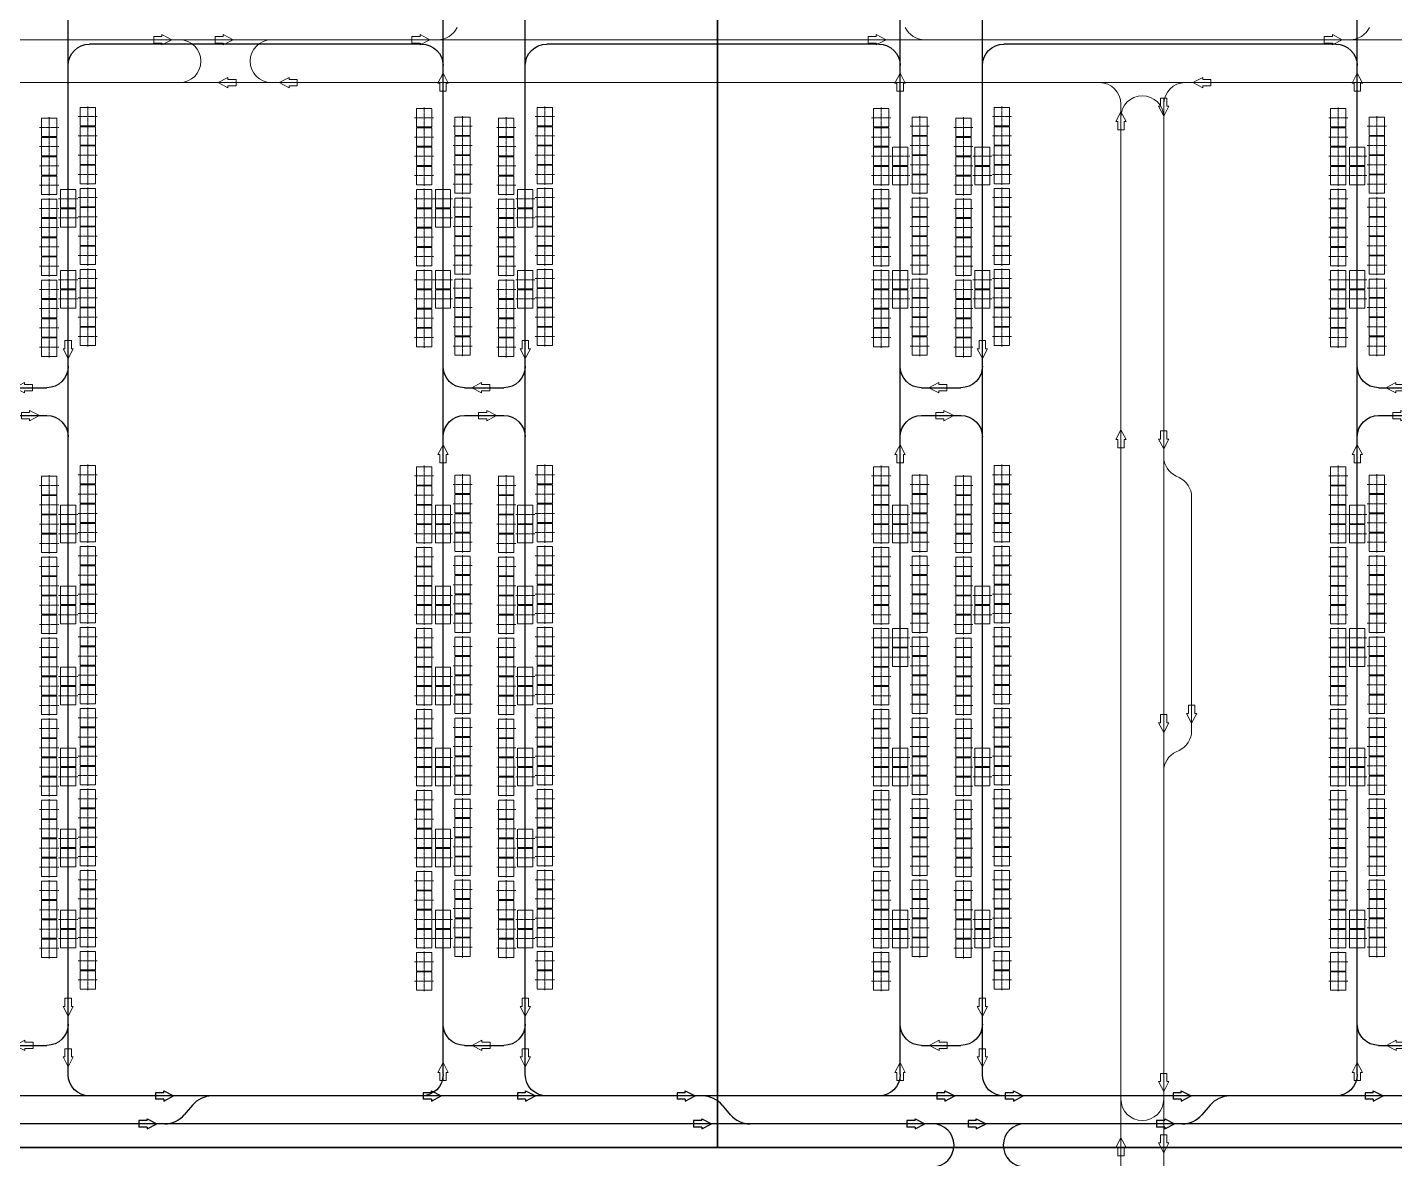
# Model space of a CAD drawing. Header units: millimetres. Extents: x -128 to 670218, y 27186 to 149492.
# Drawn here: x 369064 to 400989, y 79724 to 106126 of the extents above; entities that cross this region are included whole.
import ezdxf

# ---------------------------------------------------------------- set-up
doc = ezdxf.new("R2010")
doc.units = ezdxf.units.MM
doc.linetypes.add('AM_ISO08W050', pattern=[18, 12, -1.5, 3, -1.5])
doc.linetypes.add('XAT-M16_6F_EQ Layout_20211120$0$ACAD_ISO08W100', pattern=[36, 24, -3, 6, -3])
for name, color, linetype, lineweight in [('_CLINE', 4, 'XAT-M16_6F_EQ Layout_20211120$0$ACAD_ISO08W100', 9), ('DIRECT', 40, 'Continuous', 9), ('LINE_EQ', 4, 'AM_ISO08W050', 20), ('LINE_STB', 151, 'Continuous', 30), ('Rail_H6022(Upper)', 6, 'Continuous', 18)]:
    doc.layers.add(name, color=color, linetype=linetype, lineweight=lineweight)
doc.layers.add('Rail_H4822(Lower)', color=7, linetype='Continuous')

# ---------------------------------------------------------------- blocks, each defined once
blk = doc.blocks.new('*U3')
at = {"color": 0, "linetype": 'ByBlock'}
for p, q in [((-120, -230), (0, 0)), ((0, 0), (0, -420)), ((120, -230), (0, 0)), ((-75, -230), (-120, -230)), ((-75, -230), (-75, -420)), ((75, -230), (75, -420)), ((75, -230), (120, -230)), ((75, -420), (-75, -420))]:
    blk.add_line(p, q, dxfattribs=at)
blk = doc.blocks.new('A$C31676947')
at = {"layer": 'Rail_H4822(Lower)'}
for p, q in [((500, 47250), (500, 500)), ((2420, 47250), (2420, 500)), ((1000, 46570), (1920, 46570)), ((1000, 31870), (1920, 31870)), ((1000, 31220), (1920, 31220)), ((1000, 16520), (1920, 16520)), ((1000, 15870), (1920, 15870)), ((1000, 1180), (1920, 1180))]:
    blk.add_line(p, q, dxfattribs=at)
for centre, start, end in [((0, 47250), 0, 90), ((2920, 47250), 90, 180), ((1000, 46070), 90, 180), ((1920, 46070), 0, 90), ((1000, 32370), 180, 270), ((1920, 32370), 270, 0), ((1000, 30720), 90, 180), ((1920, 30720), 0, 90), ((0, 23700), 270, 0), ((2920, 23700), 180, 270), ((0, 21700), 0, 90), ((2920, 21700), 90, 180), ((1000, 17020), 180, 270), ((1920, 17020), 270, 0), ((1000, 15370), 90, 180), ((1920, 15370), 0, 90), ((1000, 1680), 180, 270), ((1920, 1680), 270, 0), ((0, 500), 270, 0), ((2920, 500), 180, 270)]:
    blk.add_arc(centre, 500, start, end, dxfattribs=at)
at = {"layer": 'DIRECT'}
for p, rotation in [((500, 46970), 180), ((1180, 46570), 89.99999999999999), ((500, 32550), 180), ((500, 23880), 180), ((500, 17200), 180), ((500, 1860), 180), ((1740, 1180), 270), ((500, 680), 180)]:
    blk.add_blockref('*U3', p, dxfattribs=dict(at, rotation=rotation))
for p in [(2420, 47070), (2420, 45890), (2420, 30540), (2420, 21520), (2420, 15190), (2420, 780)]:
    blk.add_blockref('*U3', p, dxfattribs=at)
at = {"layer": 'DIRECT', "lineweight": -2}
for p, rotation in [((1750, 31870), 270), ((1170, 31220), 89.99999999999999), ((1750, 16520), 270), ((1170, 15870), 89.99999999999999)]:
    blk.add_blockref('*U3', p, dxfattribs=dict(at, rotation=rotation))
blk = doc.blocks.new('*U815')
at = {"color": 0, "linetype": 'ByBlock'}
for p, q in [((-120, -230), (0, 0)), ((0, 0), (0, -420)), ((120, -230), (0, 0)), ((-75, -230), (-120, -230)), ((-75, -230), (-75, -420)), ((75, -230), (75, -420)), ((75, -230), (120, -230)), ((75, -420), (-75, -420))]:
    blk.add_line(p, q, dxfattribs=at)
blk = doc.blocks.new('*U818')
at = {"color": 0, "linetype": 'ByBlock'}
for p, q in [((-120, -230), (0, 0)), ((0, 0), (0, -420)), ((120, -230), (0, 0)), ((-75, -230), (-120, -230)), ((-75, -230), (-75, -420)), ((75, -230), (75, -420)), ((75, -230), (120, -230)), ((75, -420), (-75, -420))]:
    blk.add_line(p, q, dxfattribs=at)
blk = doc.blocks.new('*U800')
at = {"color": 0, "linetype": 'ByBlock'}
for p, q in [((-120, -230), (0, 0)), ((0, 0), (0, -420)), ((120, -230), (0, 0)), ((-75, -230), (-120, -230)), ((-75, -230), (-75, -420)), ((75, -230), (75, -420)), ((75, -230), (120, -230)), ((75, -420), (-75, -420))]:
    blk.add_line(p, q, dxfattribs=at)
blk = doc.blocks.new('*U807')
at = {"color": 0, "linetype": 'ByBlock'}
for p, q in [((-120, -230), (0, 0)), ((0, 0), (0, -420)), ((120, -230), (0, 0)), ((-75, -230), (-120, -230)), ((-75, -230), (-75, -420)), ((75, -230), (75, -420)), ((75, -230), (120, -230)), ((75, -420), (-75, -420))]:
    blk.add_line(p, q, dxfattribs=at)
blk = doc.blocks.new('*U809')
at = {"color": 0, "linetype": 'ByBlock'}
for p, q in [((-120, -230), (0, 0)), ((0, 0), (0, -420)), ((120, -230), (0, 0)), ((-75, -230), (-120, -230)), ((-75, -230), (-75, -420)), ((75, -230), (75, -420)), ((75, -230), (120, -230)), ((75, -420), (-75, -420))]:
    blk.add_line(p, q, dxfattribs=at)
blk = doc.blocks.new('*U35')
at = {"color": 0, "linetype": 'ByBlock'}
for p, q in [((-120, -230), (0, 0)), ((0, 0), (0, -420)), ((120, -230), (0, 0)), ((-75, -230), (-120, -230)), ((-75, -230), (-75, -420)), ((75, -230), (75, -420)), ((75, -230), (120, -230)), ((75, -420), (-75, -420))]:
    blk.add_line(p, q, dxfattribs=at)
blk = doc.blocks.new('*U217')
at = {"color": 0, "linetype": 'ByBlock'}
for p, q in [((-120, -230), (0, 0)), ((0, 0), (0, -420)), ((120, -230), (0, 0)), ((-75, -230), (-120, -230)), ((-75, -230), (-75, -420)), ((75, -230), (75, -420)), ((75, -230), (120, -230)), ((75, -420), (-75, -420))]:
    blk.add_line(p, q, dxfattribs=at)
blk = doc.blocks.new('*U121')
at = {"color": 0, "linetype": 'ByBlock'}
for p, q in [((-120, -230), (0, 0)), ((0, 0), (0, -420)), ((120, -230), (0, 0)), ((-75, -230), (-120, -230)), ((-75, -230), (-75, -420)), ((75, -230), (75, -420)), ((75, -230), (120, -230)), ((75, -420), (-75, -420))]:
    blk.add_line(p, q, dxfattribs=at)
blk = doc.blocks.new('*U122')
at = {"color": 0, "linetype": 'ByBlock'}
for p, q in [((-120, -230), (0, 0)), ((0, 0), (0, -420)), ((120, -230), (0, 0)), ((-75, -230), (-120, -230)), ((-75, -230), (-75, -420)), ((75, -230), (75, -420)), ((75, -230), (120, -230)), ((75, -420), (-75, -420))]:
    blk.add_line(p, q, dxfattribs=at)
blk = doc.blocks.new('*U123')
at = {"color": 0, "linetype": 'ByBlock'}
for p, q in [((-120, -230), (0, 0)), ((0, 0), (0, -420)), ((120, -230), (0, 0)), ((-75, -230), (-120, -230)), ((-75, -230), (-75, -420)), ((75, -230), (75, -420)), ((75, -230), (120, -230)), ((75, -420), (-75, -420))]:
    blk.add_line(p, q, dxfattribs=at)
blk = doc.blocks.new('*U124')
at = {"color": 0, "linetype": 'ByBlock'}
for p, q in [((-120, -230), (0, 0)), ((0, 0), (0, -420)), ((120, -230), (0, 0)), ((-75, -230), (-120, -230)), ((-75, -230), (-75, -420)), ((75, -230), (75, -420)), ((75, -230), (120, -230)), ((75, -420), (-75, -420))]:
    blk.add_line(p, q, dxfattribs=at)
blk = doc.blocks.new('*U104')
at = {"color": 0, "linetype": 'ByBlock'}
for p, q in [((-120, -230), (0, 0)), ((0, 0), (0, -420)), ((120, -230), (0, 0)), ((-75, -230), (-120, -230)), ((-75, -230), (-75, -420)), ((75, -230), (75, -420)), ((75, -230), (120, -230)), ((75, -420), (-75, -420))]:
    blk.add_line(p, q, dxfattribs=at)
blk = doc.blocks.new('*U105')
at = {"color": 0, "linetype": 'ByBlock'}
for p, q in [((-120, -230), (0, 0)), ((0, 0), (0, -420)), ((120, -230), (0, 0)), ((-75, -230), (-120, -230)), ((-75, -230), (-75, -420)), ((75, -230), (75, -420)), ((75, -230), (120, -230)), ((75, -420), (-75, -420))]:
    blk.add_line(p, q, dxfattribs=at)
blk = doc.blocks.new('EG-TR_ARW_1-2')
at = {"color": 0, "linetype": 'ByBlock'}
for p, q in [((-120, -230), (0, 0)), ((0, 0), (0, -420)), ((120, -230), (0, 0)), ((-75, -230), (-120, -230)), ((-75, -230), (-75, -420)), ((75, -230), (75, -420)), ((75, -230), (120, -230)), ((75, -420), (-75, -420))]:
    blk.add_line(p, q, dxfattribs=at)
blk = doc.blocks.new('A$C90e8e326')
at = {"layer": 'Rail_H6022(Upper)'}
for p, q in [((341241, 76500), (534316, 76500)), ((534316, 75500), (342241, 75500)), ((393560, 75000), (393560, 28750)), ((394560, 75000), (394560, 28750)), ((394921, 66284), (394850, 66316)), ((395210, 65830), (395210, 60370)), ((394921, 59916), (394850, 59884))]:
    blk.add_line(p, q, dxfattribs=at)
for centre, start, end in [((377607, 77000), 270, 335.1118), ((388979, 77000), 204.8882, 270), ((398909, 77000), 270, 335.1118), ((371580, 76000), 270, 90), ((373730, 76000), 90, 270), ((393060, 75000), 0, 90), ((395060, 75000), 90, 180), ((394060, 74695), 0, 180), ((395060, 66770), 180, 245.1118), ((394710, 65830), 0, 65.1118), ((394710, 60370), 294.8882, 0), ((395060, 59430), 114.8882, 180), ((394060, 51775), 180, 0)]:
    blk.add_arc(centre, 500, start, end, dxfattribs=at)
for p, xscale, rotation in [((371400, 76500), -1, 270), ((372830, 76500), -1, 270), ((388079, 76500), -1, 270), ((372480, 75500), -1.000000000000001, 90), ((373910, 75500), -1.000000000000001, 90), ((395240, 75500), -1.000000000000001, 90), ((394560, 74720), -1, 180), ((394561, 66950), -1, 180), ((394560, 60330), -1, 180), ((395210, 60550), -1, 180), ((394560, 51955), -1, 180), ((394560, 50525), -1, 180)]:
    blk.add_blockref('EG-TR_ARW_1-2', p, dxfattribs=dict(at, xscale=xscale, rotation=rotation))
at = {"layer": 'Rail_H6022(Upper)', "lineweight": -2, "xscale": -1, "rotation": 270}
for p in [(377427, 76500), (398729, 76500)]:
    blk.add_blockref('EG-TR_ARW_1-2', p, dxfattribs=at)
at = {"layer": 'Rail_H6022(Upper)', "xscale": -1}
for p in [(393560, 74820), (393560, 67400), (393560, 50875)]:
    blk.add_blockref('EG-TR_ARW_1-2', p, dxfattribs=at)
blk = doc.blocks.new('XAT-M16_6F_EQ Layout_20211120$0$EG-12_FOUP_(01)-pv')
at = {"layer": '_CLINE'}
for p, q in [((0, 211), (0, -235)), ((-239, -12), (239, -12))]:
    blk.add_line(p, q, dxfattribs=at)
at = {"layer": 'LINE_EQ'}
blk.add_lwpolyline([(-215, 166), (-215, -190), (215, -190), (215, 166)], close=True, dxfattribs=at)

msp = doc.modelspace()

# ---------------------------------------------------------------- linework, layer by layer
for points in [[(341182, 132785), (385178, 132785), (385178, 79986), (341182, 79986)], [(385178, 132785), (438756, 132785), (438756, 79986), (385178, 79986)], [(341182, 79986), (427640, 79986), (427640, 27186), (341182, 27186)]]:
    msp.add_lwpolyline(points, close=True)
at = {"layer": 'Rail_H4822(Lower)'}
for p, q in [((378270, 105736), (370517, 105736)), ((388943, 105736), (381190, 105736)), ((399616, 105736), (391863, 105736)), ((414398, 81186), (337538, 81186)), ((372921, 80975), (372729, 80748)), ((385484, 80748), (385292, 80975)), ((396681, 80975), (396489, 80748)), ((411771, 80536), (343374, 80536))]:
    msp.add_line(p, q, dxfattribs=at)
for centre, radius, start, end in [((373378, 80586), 600, 90, 139.6984), ((384834, 80586), 600, 40.3016, 90), ((397138, 80586), 600, 90, 139.6984), ((372271, 81136), 600, 270, 319.6984), ((385941, 81136), 600, 220.3016, 270), ((390201, 80036), 500, 270, 90), ((392351, 80036), 500, 90, 270), ((396031, 81136), 600, 270, 319.6984)]:
    msp.add_arc(centre, radius, start, end, dxfattribs=at)

# ---------------------------------------------------------------- block references
at = {"layer": 'LINE_EQ', "rotation": 89.99999999999999}
for p in [(389431, 103117), (391351, 103117), (400104, 103117), (389431, 102667), (391351, 102667), (400104, 102667), (370005, 102127), (378758, 102127), (380678, 102127), (370005, 101677), (378758, 101677), (380678, 101677), (370005, 100237), (378758, 100237), (380678, 100237), (389431, 100237), (391351, 100237), (400104, 100237), (370005, 99787), (378758, 99787), (380678, 99787), (389431, 99787), (391351, 99787), (400104, 99787), (370005, 94758), (378758, 94758), (380678, 94758), (389431, 94758), (400104, 94758), (370005, 94308), (378758, 94308), (380678, 94308), (389431, 94308), (400104, 94308), (370005, 92868), (378758, 92868), (380678, 92868), (391351, 92868), (370005, 92418), (378758, 92418), (380678, 92418), (391351, 92418), (389431, 91878), (400104, 91878), (389431, 91428), (400104, 91428), (370005, 90978), (378758, 90978), (380678, 90978), (370005, 90528), (378758, 90528), (380678, 90528), (370005, 89088), (378758, 89088), (380678, 89088), (389431, 89088), (391351, 89088), (400104, 89088), (370005, 88638), (378758, 88638), (380678, 88638), (389431, 88638), (391351, 88638), (400104, 88638), (370005, 87198), (378758, 87198), (380678, 87198), (370005, 86748), (378758, 86748), (380678, 86748), (370005, 85308), (378758, 85308), (380678, 85308), (389431, 85308), (391351, 85308), (400104, 85308), (370005, 84858), (378758, 84858), (380678, 84858), (389431, 84858), (391351, 84858), (400104, 84858)]:
    msp.add_blockref('XAT-M16_6F_EQ Layout_20211120$0$EG-12_FOUP_(01)-pv', p, dxfattribs=at)
at = {"layer": 'LINE_STB', "rotation": 89.99999999999999}
for p in [(370462, 104043), (378315, 104017), (381135, 104043), (388988, 104017), (391808, 104043), (399661, 104017), (369562, 103792), (370462, 103593), (378315, 103567), (379215, 103818), (380235, 103792), (381135, 103593), (388988, 103567), (389888, 103818), (390908, 103792), (391808, 103593), (399661, 103567), (400561, 103818), (369562, 103342), (379215, 103368), (380235, 103342), (389888, 103368), (390908, 103342), (400561, 103368), (369562, 102892), (370462, 103143), (378315, 103117), (379215, 102918), (380235, 102892), (381135, 103143), (388988, 103117), (389888, 102918), (390908, 102892), (391808, 103143), (399661, 103117), (400561, 102918), (370462, 102693), (378315, 102667), (381135, 102693), (388988, 102667), (391808, 102693), (399661, 102667), (369562, 102442), (379215, 102468), (380235, 102442), (389888, 102468), (390908, 102442), (400561, 102468), (370462, 102153), (378315, 102127), (379215, 101928), (381135, 102153), (388988, 102127), (389888, 101928), (391808, 102153), (399661, 102127), (400561, 101928), (369562, 101902), (370462, 101703), (378315, 101677), (380235, 101902), (381135, 101703), (388988, 101677), (390908, 101902), (391808, 101703), (399661, 101677), (369562, 101452), (379215, 101478), (380235, 101452), (389888, 101478), (390908, 101452), (400561, 101478), (369562, 101002), (370462, 101253), (378315, 101227), (379215, 101028), (380235, 101002), (381135, 101253), (388988, 101227), (389888, 101028), (390908, 101002), (391808, 101253), (399661, 101227), (400561, 101028), (370462, 100803), (378315, 100777), (381135, 100803), (388988, 100777), (391808, 100803), (399661, 100777), (369562, 100552), (379215, 100578), (380235, 100552), (389888, 100578), (390908, 100552), (400561, 100578), (369562, 100012), (370462, 100263), (378315, 100237), (379215, 100038), (380235, 100012), (381135, 100263), (388988, 100237), (389888, 100038), (390908, 100012), (391808, 100263), (399661, 100237), (400561, 100038), (370462, 99813), (378315, 99787), (381135, 99813), (388988, 99787), (391808, 99813), (399661, 99787), (369562, 99562), (379215, 99588), (380235, 99562), (389888, 99588), (390908, 99562), (400561, 99588), (369562, 99112), (370462, 99363), (378315, 99337), (379215, 99138), (380235, 99112), (381135, 99363), (388988, 99337), (389888, 99138), (390908, 99112), (391808, 99363), (399661, 99337), (400561, 99138), (370462, 98913), (378315, 98887), (381135, 98913), (388988, 98887), (391808, 98913), (399661, 98887), (369562, 98662), (379215, 98688), (380235, 98662), (389888, 98688), (390908, 98662), (400561, 98688), (370462, 95684), (378315, 95658), (381135, 95684), (388988, 95658), (391808, 95684), (399661, 95658), (369562, 95433), (370462, 95234), (379215, 95459), (380235, 95433), (381135, 95234), (389888, 95459), (390908, 95433), (391808, 95234), (400561, 95459), (369562, 94983), (378315, 95208), (379215, 95009), (380235, 94983), (388988, 95208), (389888, 95009), (390908, 94983), (399661, 95208), (400561, 95009), (370462, 94784), (378315, 94758), (381135, 94784), (388988, 94758), (391808, 94784), (399661, 94758), (369562, 94533), (370462, 94334), (378315, 94308), (379215, 94559), (380235, 94533), (381135, 94334), (388988, 94308), (389888, 94559), (390908, 94533), (391808, 94334), (399661, 94308), (400561, 94559), (369562, 94083), (379215, 94109), (380235, 94083), (389888, 94109), (390908, 94083), (400561, 94109), (370462, 93794), (378315, 93768), (381135, 93794), (388988, 93768), (391808, 93794), (399661, 93768), (369562, 93543), (370462, 93344), (378315, 93318), (379215, 93569), (380235, 93543), (381135, 93344), (388988, 93318), (389888, 93569), (390908, 93543), (391808, 93344), (399661, 93318), (400561, 93569), (369562, 93093), (379215, 93119), (380235, 93093), (389888, 93119), (390908, 93093), (400561, 93119), (370462, 92894), (378315, 92868), (379215, 92669), (381135, 92894), (388988, 92868), (389888, 92669), (391808, 92894), (399661, 92868), (400561, 92669), (369562, 92643), (370462, 92444), (378315, 92418), (380235, 92643), (381135, 92444), (388988, 92418), (390908, 92643), (391808, 92444), (399661, 92418), (369562, 92193), (379215, 92219), (380235, 92193), (389888, 92219), (390908, 92193), (400561, 92219), (370462, 91904), (378315, 91878), (381135, 91904), (388988, 91878), (391808, 91904), (399661, 91878), (369562, 91653), (370462, 91454), (378315, 91428), (379215, 91679), (380235, 91653), (381135, 91454), (388988, 91428), (389888, 91679), (390908, 91653), (391808, 91454), (399661, 91428), (400561, 91679), (369562, 91203), (379215, 91229), (380235, 91203), (389888, 91229), (390908, 91203), (400561, 91229), (369562, 90753), (370462, 91004), (378315, 90978), (379215, 90779), (380235, 90753), (381135, 91004), (388988, 90978), (389888, 90779), (390908, 90753), (391808, 91004), (399661, 90978), (400561, 90779), (370462, 90554), (378315, 90528), (381135, 90554), (388988, 90528), (391808, 90554), (399661, 90528), (369562, 90303), (379215, 90329), (380235, 90303), (389888, 90329), (390908, 90303), (400561, 90329), (370462, 90014), (378315, 89988), (379215, 89789), (381135, 90014), (388988, 89988), (389888, 89789), (391808, 90014), (399661, 89988), (400561, 89789), (369562, 89763), (370462, 89564), (378315, 89538), (380235, 89763), (381135, 89564), (388988, 89538), (390908, 89763), (391808, 89564), (399661, 89538), (369562, 89313), (379215, 89339), (380235, 89313), (389888, 89339), (390908, 89313), (400561, 89339), (369562, 88863), (370462, 89114), (378315, 89088), (379215, 88889), (380235, 88863), (381135, 89114), (388988, 89088), (389888, 88889), (390908, 88863), (391808, 89114), (399661, 89088), (400561, 88889), (370462, 88664), (378315, 88638), (381135, 88664), (388988, 88638), (391808, 88664), (399661, 88638), (369562, 88413), (379215, 88439), (380235, 88413), (389888, 88439), (390908, 88413), (400561, 88439), (370462, 88124), (378315, 88098), (379215, 87899), (381135, 88124), (388988, 88098), (389888, 87899), (391808, 88124), (399661, 88098), (400561, 87899), (369562, 87873), (370462, 87674), (378315, 87648), (380235, 87873), (381135, 87674), (388988, 87648), (390908, 87873), (391808, 87674), (399661, 87648), (369562, 87423), (379215, 87449), (380235, 87423), (389888, 87449), (390908, 87423), (400561, 87449), (369562, 86973), (370462, 87224), (378315, 87198), (379215, 86999), (380235, 86973), (381135, 87224), (388988, 87198), (389888, 86999), (390908, 86973), (391808, 87224), (399661, 87198), (400561, 86999), (370462, 86774), (378315, 86748), (381135, 86774), (388988, 86748), (391808, 86774), (399661, 86748), (369562, 86523), (379215, 86549), (380235, 86523), (389888, 86549), (390908, 86523), (400561, 86549), (369562, 85983), (370462, 86234), (378315, 86208), (379215, 86009), (380235, 85983), (381135, 86234), (388988, 86208), (389888, 86009), (390908, 85983), (391808, 86234), (399661, 86208), (400561, 86009), (370462, 85784), (378315, 85758), (381135, 85784), (388988, 85758), (391808, 85784), (399661, 85758), (369562, 85533), (370462, 85334), (379215, 85559), (380235, 85533), (381135, 85334), (389888, 85559), (390908, 85533), (391808, 85334), (400561, 85559), (369562, 85083), (378315, 85308), (379215, 85109), (380235, 85083), (388988, 85308), (389888, 85109), (390908, 85083), (399661, 85308), (400561, 85109), (370462, 84884), (378315, 84858), (381135, 84884), (388988, 84858), (391808, 84884), (399661, 84858), (369562, 84633), (379215, 84659), (380235, 84633), (389888, 84659), (390908, 84633), (400561, 84659), (370462, 84344), (378315, 84318), (381135, 84344), (388988, 84318), (391808, 84344), (399661, 84318), (370462, 83894), (378315, 83868), (381135, 83894), (388988, 83868), (391808, 83894), (399661, 83868)]:
    msp.add_blockref('XAT-M16_6F_EQ Layout_20211120$0$EG-12_FOUP_(01)-pv', p, dxfattribs=at)
at = {"layer": 'Rail_H4822(Lower)', "xscale": -1}
for name, p, rotation in [('A$C31676947', (367597, 128936), 180), ('A$C31676947', (378270, 128936), 180), ('A$C31676947', (388943, 128936), 180), ('A$C31676947', (399616, 128936), 180), ('*U121', (372478, 81186), 270), ('*U800', (378728, 81186), 270), ('*U809', (380928, 81186), 270), ('*U104', (384655, 81186), 270), ('*U818', (390718, 81186), 270), ('*U807', (392318, 81186), 270), ('*U123', (396238, 81186), 270), ('*U815', (400718, 81186), 270), ('*U122', (372091, 80536), 270), ('*U105', (385041, 80536), 270), ('*U217', (390021, 80536), 270), ('*U35', (391451, 80536), 270), ('*U124', (395851, 80536), 270)]:
    msp.add_blockref(name, p, dxfattribs=dict(at, rotation=rotation))
at = {"layer": 'Rail_H4822(Lower)'}
msp.add_blockref('A$C90e8e326', (1038, 29336), dxfattribs=at)

doc.saveas('drawing.dxf')
